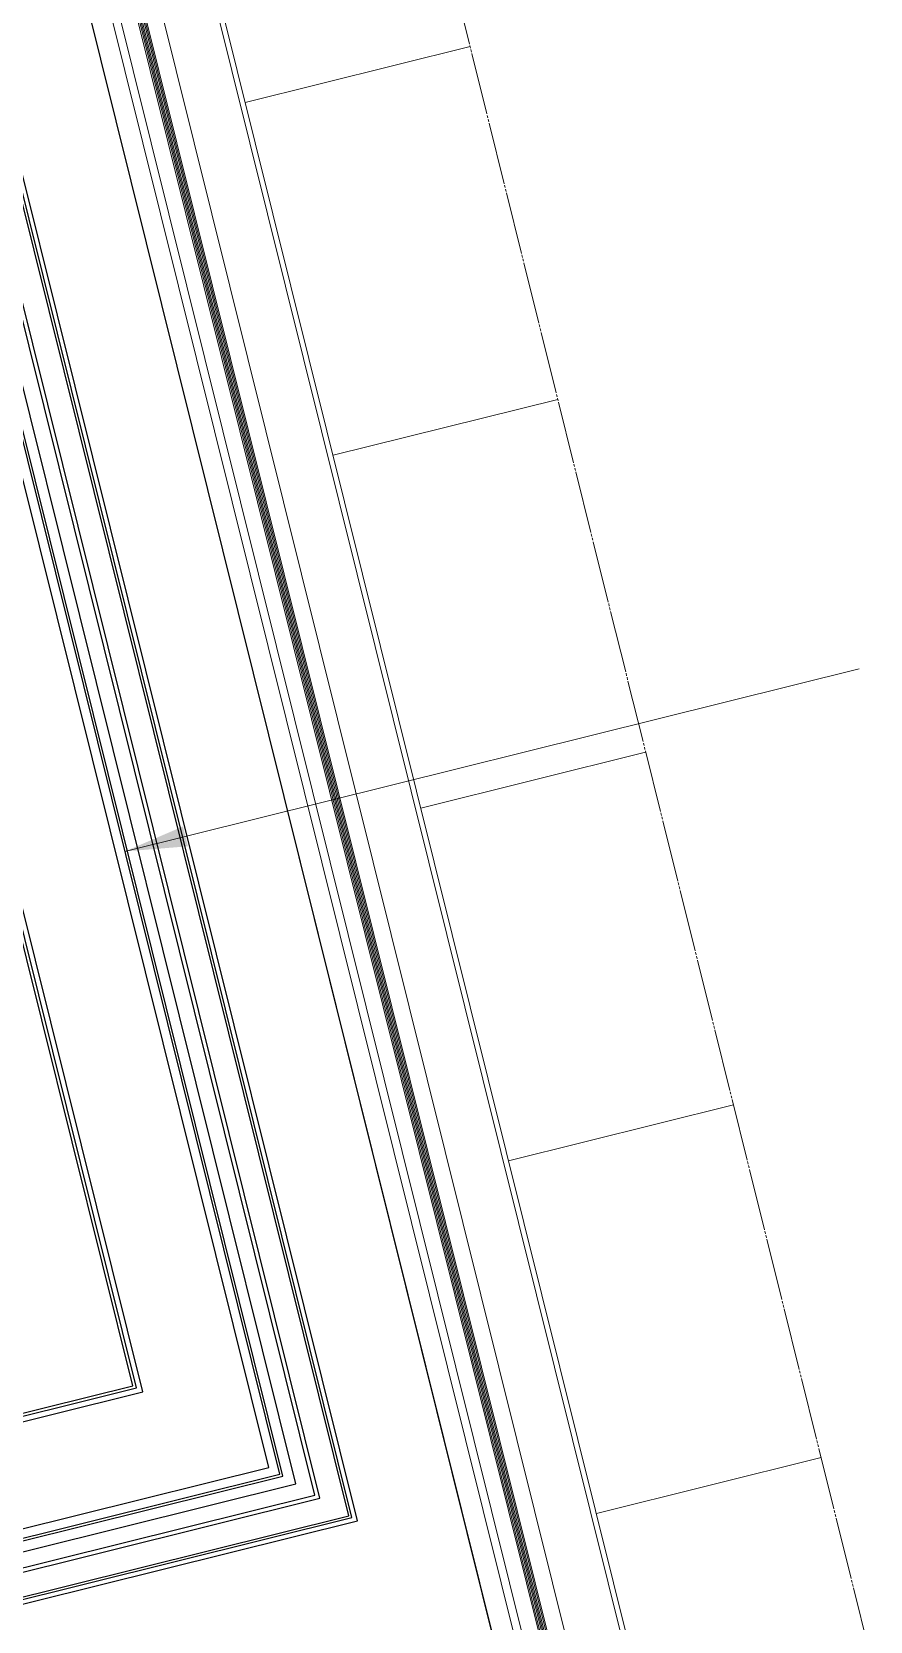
# Model space of a CAD drawing. Header units: inches. Extents: x 122939 to 389145, y 29603 to 574065.
# Drawn here: x 354642 to 355449, y 510446 to 511977 of the extents above; entities that cross this region are included whole.
import ezdxf

# ---------------------------------------------------------------- set-up
doc = ezdxf.new("R2010")
doc.units = ezdxf.units.IN
doc.header["$MEASUREMENT"] = 0
doc.linetypes.add('PHANTOM-Z', pattern=[69.2, 60, -1.4, 2.5, -1.4, 2.5, -1.4])
for name, color, linetype, lineweight in [('a-cut', 30, 'PHANTOM-Z', 18), ('A-GLAZ', 134, 'Continuous', 18), ('A-RNDR-ALUM', 1, 'Continuous', 9), ('A-RNDR-PT36', 253, 'Continuous', 20), ('A-WALL-TILE', 8, 'Continuous', 9), ('ID-NOTES', 3, 'Continuous', 0)]:
    doc.layers.add(name, color=color, linetype=linetype, lineweight=lineweight)
doc.layers.add('gypsum', color=31, linetype='Continuous')
doc.styles.add('ZZ-Dim All', font='romans.shx', dxfattribs={"width": 0.8})
doc.dimstyles.new('DIM 0200', dxfattribs={"dimscale": 200, "dimtxt": 1, "dimasz": 0.8, "dimexe": 0.5, "dimexo": 1, "dimgap": 0.4, "dimtad": 1, "dimdec": 0, "dimrnd": 10, "dimdsep": 46, "dimtxsty": 'ZZ-Dim All', "dimblk1": 'ARCHTICK', "dimblk2": 'ARCHTICK', "dimsah": 1, "dimcen": 1, "dimdle": 0.5, "dimclrd": 256, "dimclre": 256, "dimclrt": 256, "dimadec": 0, "dimazin": 2, "dimtfac": 1, "dimtdec": 0, "dimtix": 1, "dimtmove": 2, "dimatfit": 2, "dimfxl": 1, "dimfxlon": 1, "dimtolj": 1, "dimtzin": 0, "dimlwd": -1, "dimlwe": -1, "dimarcsym": 0})

# ---------------------------------------------------------------- blocks, each defined once
blk = doc.blocks.new('_ARCHTICK')
at = {"color": 0, "linetype": 'ByBlock', "const_width": 0.15}
blk.add_lwpolyline([(-0.5, -0.5), (0.5, 0.5)], dxfattribs=at)

msp = doc.modelspace()

# ---------------------------------------------------------------- linework, layer by layer
at = {"layer": 'a-cut'}
msp.add_line((354581.3, 513903.216, 0), (355758.549, 509171.474, 0), dxfattribs=at)
at = {"layer": 'A-GLAZ'}
for p, q in [((354675.08, 512265.872, 0), (355346.258, 509568.194, 0.003)), ((354676.375, 512266.195, 0), (355347.553, 509568.516, 0.003)), ((354677.67, 512266.517, 0), (355348.848, 509568.839, 0.003)), ((354678.965, 512266.839, 0), (355350.143, 509569.161, 0.003)), ((354680.261, 512267.161, 0), (355351.438, 509569.483, 0.003)), ((354681.556, 512267.484, 0), (355352.734, 509569.805, 0.003)), ((354682.851, 512267.806, 0), (355354.029, 509570.128, 0.003))]:
    msp.add_line(p, q, dxfattribs=at)
at = {"layer": 'A-RNDR-ALUM'}
for p, q in [((355422.331, 509578.327, 0), (354746.303, 512295.501, 0)), ((355325.316, 509554.166, 0.003), (354649.287, 512271.341, 0))]:
    msp.add_line(p, q, dxfattribs=at)
at = {"layer": 'A-RNDR-PT36'}
for p, q in [((354452.597, 513496.795, -0.002), (355439.276, 509531.018, -0.002)), ((354331.312, 513466.619, 0), (355317.948, 509500.832, 0)), ((354661.653, 512253.795, 0), (355328.012, 509575.483, 0.003)), ((355366.868, 509585.151, 0.003), (354700.509, 512263.462, 0))]:
    msp.add_line(p, q, dxfattribs=at)
at = {"layer": 'A-WALL-TILE'}
for p, q in [((355064.176, 511962.384, 0), (354847.753, 511908.538, 0)), ((355148.679, 511622.738, 0), (354932.256, 511568.892, 0)), ((355233.182, 511283.092, 0), (355016.759, 511229.247, 0)), ((355317.685, 510943.447, 0), (355101.263, 510889.601, 0)), ((355402.189, 510603.801, 0), (355185.766, 510549.955, 0))]:
    msp.add_line(p, q, dxfattribs=at)
at = {"layer": 'gypsum', "color": 8}
msp.add_line((355301.073, 509568.768, 0), (354424.653, 513091.379, 0), dxfattribs=at)
at = {"layer": 'gypsum', "elevation": 0}
for points in [[(354268.923, 510372.147), (354955.637, 510543), (354548.007, 512181.396), (353861.293, 512010.542)], [(354272.084, 510377.403), (354950.381, 510546.162), (354544.845, 512176.14), (353866.548, 512007.381)], [(354273.778, 510380.219), (354947.565, 510547.856), (354543.151, 512173.323), (353869.365, 512005.687)], [(354290.655, 510408.274), (354919.509, 510564.732), (354526.274, 512145.268), (353897.42, 511988.81)], [(354293.623, 510413.209), (354914.574, 510567.701), (354523.306, 512140.333), (353902.355, 511985.842)], [(354304.57, 510431.407), (354896.376, 510578.647), (354512.359, 512122.135), (353920.553, 511974.895)], [(354312.042, 510443.828), (354883.956, 510586.119), (354504.888, 512109.715), (353932.974, 511967.423)], [(354313.775, 510446.709), (354881.074, 510587.852), (354503.154, 512106.833), (353935.855, 511965.69)], [(354320.288, 510457.536), (354870.247, 510594.365), (354496.642, 512096.006), (353946.682, 511959.177)], [(354393.186, 510578.721), (354749.062, 510667.263), (354423.744, 511974.821), (354067.867, 511886.279)], [(354396.825, 510584.772), (354743.011, 510670.903), (354420.104, 511968.77), (354073.918, 511882.64)], [(354399.012, 510588.408), (354739.376, 510673.09), (354417.917, 511965.135), (354077.554, 511880.453)]]:
    msp.add_lwpolyline(points, close=True, dxfattribs=at)

# ---------------------------------------------------------------- leaders
at = {"layer": 'ID-NOTES'}
msp.add_leader([(354731.88, 511187.511, 0), (355438.741, 511363.377, 0)], dimstyle='DIM 0200', override={"dimasz": 0.3, "dimtad": 0, "dimclrd": 8}, dxfattribs=at)

doc.saveas('drawing.dxf')
